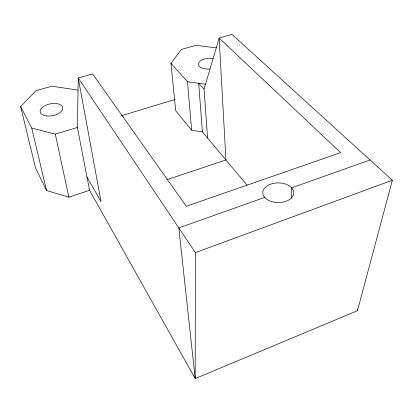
<?xml version="1.0" encoding="UTF-8"?>
<svg xmlns="http://www.w3.org/2000/svg" width="413" height="413" viewBox="0 0 413 413"><rect width="100%" height="100%" fill="white"/><g stroke="black" fill="none" stroke-linecap="round" stroke-linejoin="round"><path stroke-width="0.62" d="M166.78 179.732L225.942 159.97L219.138 38.068L340.642 152.65L186.278 206.268L92.62 73.927L78.243 78.005L195.395 252.591L195.194 378.576L357.431 310.741L392.35 180.249L231.998 34.424L219.138 38.068L204.068 89.146L207.594 138.102M291.511 198.173L291.593 187.863L370.089 160.001M264.795 197.378L178.824 227.893L195.194 378.576L89.569 190.341L77.386 127.457L78.243 78.005L101.046 201.694L86.988 177.017M357.431 310.741L357.596 308.816M247.062 185.153L202.406 131.917L191.673 130.203L175.701 110.746L170.967 63.297L181.405 49.441L195.798 45.358L216.495 47.872M89.569 190.341L68.894 197.13L46.53 190.512L35.492 167.854L20.65 106.6L35.864 90.736L51.847 86.198L77.954 90.096M195.395 252.591L392.35 180.249M20.65 106.6L31.739 128.045L55.296 134.137L77.386 127.457M121.551 115.671L175.127 99.435M170.967 63.297L187.481 81.728L205.617 84.237M204.068 89.146L198.684 83.276L202.406 131.917M31.739 128.045L46.53 190.512M55.296 134.137L68.894 197.13M187.481 81.728L191.673 130.203M209.716 68.971A10.666 5.39 -4.1 0 1 198.555 63.256A10.666 5.39 -4.1 0 1 213.232 58.429M292.719 189.154L290.767 186.913A15.498 9.85 0.2 0 0 271 184.048A15.498 9.85 0.2 0 0 263.721 196.061L265.59 198.359A15.498 9.85 0.2 0 0 285.631 201.441A15.498 9.85 0.2 0 0 292.719 189.154M46.509 115.919A11.487 6.03 -10.9 0 0 62.766 107.741A11.487 6.03 -10.9 0 0 45.1 105.558A11.487 6.03 -10.9 0 0 46.509 115.919"/></g></svg>
